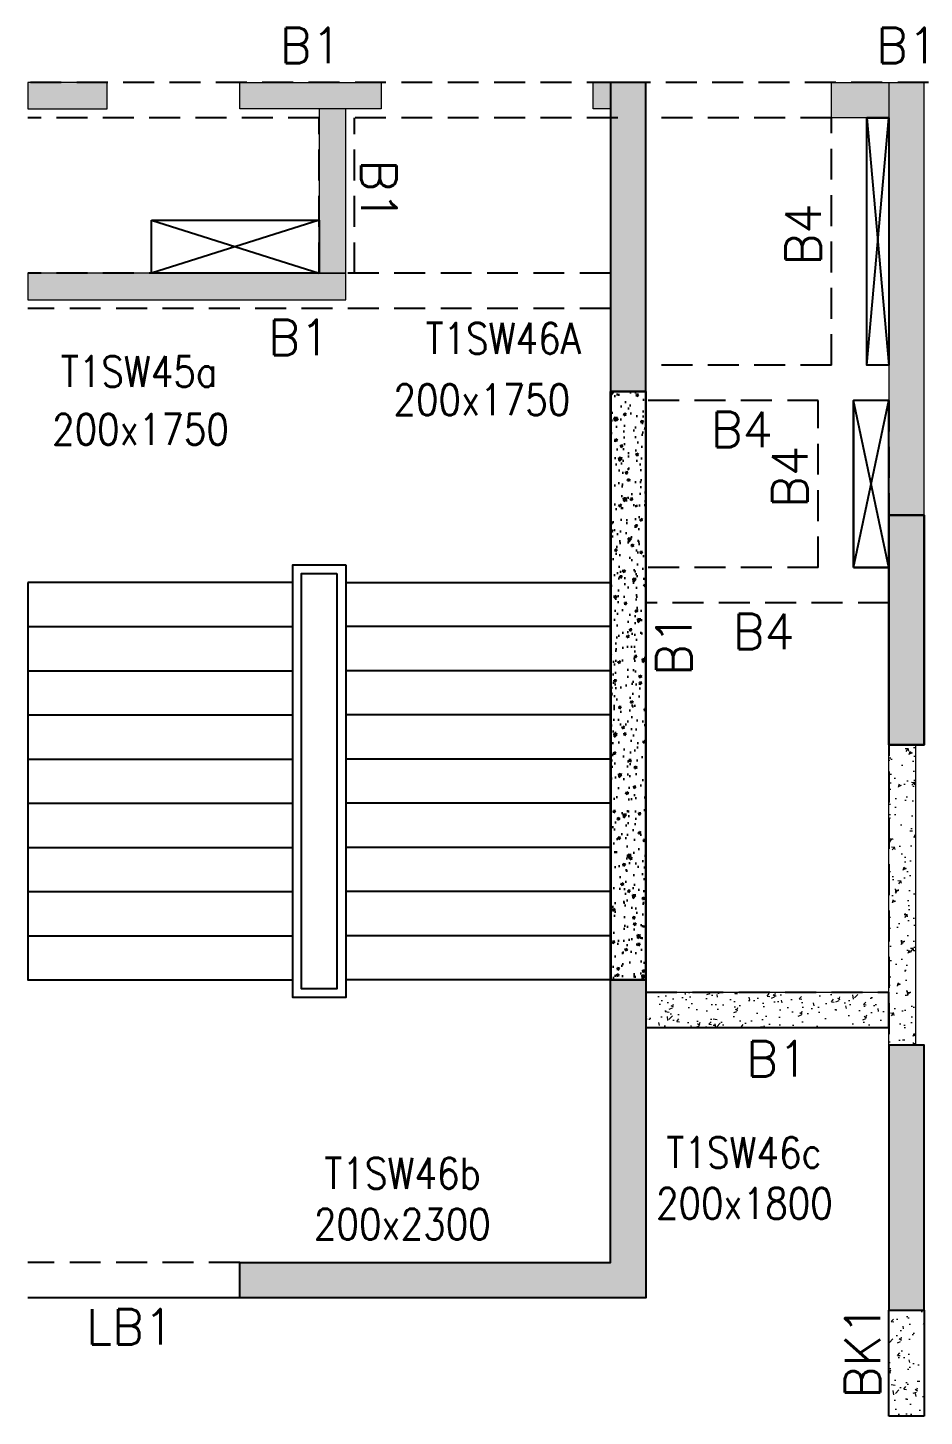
# Model space of a CAD drawing. Header units: millimetres. Extents: x 1078357 to 2594950, y -4969473 to -4636555.
# Drawn here: x 2178730 to 2183805, y -4674653 to -4666793 of the extents above; entities that cross this region are included whole.
import ezdxf

# ---------------------------------------------------------------- set-up
doc = ezdxf.new("R2010")
doc.units = ezdxf.units.MM
doc.linetypes.add('CONTINOUS', pattern=[0])
doc.linetypes.add('HIDDEN', pattern=[0.375, 0.25, -0.125])
for name, color, linetype, lineweight in [('A-_ANOTDIMA_D-', 6, 'Continuous', 13), ('COL. NO.', 30, 'Continuous', 25), ('COL. SIZE', 7, 'Continuous', 25), ('RCC UPSTAND', 43, 'Continuous', 30), ('S-NON STR RCC WALL', 8, 'Continuous', 0)]:
    doc.layers.add(name, color=color, linetype=linetype, lineweight=lineweight)
for name, color, linetype in [('B-200x300', 212, 'HIDDEN'), ('B-200x650', 241, 'HIDDEN'), ('DC BEAM NO.', 7, 'Continuous'), ('DROP SLAB', 8, 'Continuous'), ('NON STR. RCC WALL', 6, 'Continuous'), ('S-COLUMN_SHEAR WALL', 1, 'Continuous'), ('S-STAIR', 8, 'Continuous')]:
    doc.layers.add(name, color=color, linetype=linetype)
doc.styles.add('ROMANS', font='romans.shx', dxfattribs={"width": 0.85})
pattern_1 = [(230, (3321040.96, -9615958.33), (-182.184669, 15.9390855), [19.05, -209.55]), (175, (3321040.96, -9615958.33), (35.2434214, -191.056845), [15.24, -167.640584]), (280.4514447, (3321025.78, -9615957), (-146.941247, -175.117752), [16.190009, -178.0902446]), (226.1842, (3321040.96, -9616009.13), (-271.079041, 42.042328), [28.575, -314.325]), (276.6355576, (3321018.37, -9616005.63), (-237.404134, -247.426125), [24.285023, -267.135608]), (171.184151, (3321040.96, -9616009.13), (-237.404134, -247.426125), [22.859967, -251.459732]), (201, (3321015.56, -9615996.43), (-151.6143913, 102.265198), [19.05, -209.55]), (146, (3321015.56, -9615996.43), (-61.8020283, -184.187966), [15.24, -167.64]), (251.451445, (3321002.93, -9615987.91), (-213.416419, -81.922769), [16.190009, -178.0899376]), (217.5, (3321040.965, -9615958.334), (-3.08860325, -84.5550389), [0, -165.608, 0, -170.18, 0, -168.275]), (187.5, (3321040.965, -9615958.33), (-66.8196625, -100.1805748), [0, -97.028, 0, -161.798, 0, -64.135]), (147.5, (3321097.607, -9615958.334), (-135.5905952, 5.728744), [0, -63.5, 0, -198.12, 0, -262.89]), (137.5, (3321123.01, -9615958.33), (-148.1291814, -25.426491), [0, -82.55, 0, -131.572, 0, -186.69])]

# ---------------------------------------------------------------- blocks, each defined once
blk = doc.blocks.new('G$CD63B60BD')
at = {"layer": 'COL. NO.', "linetype": 'Continuous', "style": 'ROMANS', "width": 0.85}
for s, p in [('T1SW46A', (15627.3, 5414, -320.4)), ('T1SW45a', (13562.3, 5226.3, -320.4)), ('T1SW46c', (16990.9, 805.3, -320.4)), ('T1SW46b', (15054.7, 687.8, -320.4))]:
    blk.add_text(s, height=175, dxfattribs=at).set_placement(p)
at = {"layer": 'COL. SIZE', "linetype": 'Continuous', "style": 'ROMANS', "width": 0.85}
for s, p in [('200x1750', (15445.6, 5066.3, -320.4)), ('200x1750', (13513.2, 4899, -320.4)), ('200x1800', (16931.8, 517.4, -320.4)), ('200x2300', (14995.5, 399.8, -320.4))]:
    blk.add_text(s, height=175, dxfattribs=at).set_placement(p)

msp = doc.modelspace()

# ---------------------------------------------------------------- hatches: boundary and pattern name
at = {"layer": 'RCC UPSTAND'}
h = msp.add_hatch(dxfattribs=at)
h.set_pattern_fill('AR-CONC', color=8, scale=20, angle=180)
h.set_pattern_definition([(230, (4718872.82, -7881798.39), (-143.4520365, 12.550427), [15, -165]), (175, (4718872.82, -7881798.4), (27.7502667, -150.438427), [12, -132]), (280.4514445, (4718860.86, -7881797.35), (-115.7017693, -137.887998), [12.7480384, -140.2284224]), (226.1842, (4718872.82, -7881838.4), (-213.448266, 33.103856), [22.5, -247.5]), (276.6356355, (4718855.03, -7881835.63), (-186.932389, -194.82372), [19.122068, -210.342752]), (171.184164, (4718872.82, -7881838.4), (-186.932389, -194.82372), [18, -198]), (201, (4718852.82, -7881828.39), (-119.3814104, 80.523778), [15, -165]), (146, (4718852.82, -7881828.4), (-48.6630664, -145.030009), [12, -132]), (251.4514447, (4718842.87, -7881821.68), (-168.0444753, -64.5062306), [12.748038, -140.2284224]), (217.5, (4718872.82, -7881798.393), (-2.43197106, -66.57877077), [0, -130.4, 0, -134, 0, -132.5]), (187.5, (4718872.82, -7881798.39), (-52.6139075, -78.8823424), [0, -76.4, 0, -127.4, 0, -50.5]), (147.5, (4718917.42, -7881798.393), (-106.7644872, 4.51097435), [0, -50, 0, -156, 0, -207]), (137.5, (4718937.42, -7881798.39), (-116.6372339, -20.0209965), [0, -65, 0, -103.6, 0, -147])])
h.paths.add_polyline_path([(2182229.6, -4672182.5), (2182229.6, -4668852.5), (2182030.2, -4668852.5), (2182030.2, -4672182.5)])
at = {"layer": 'S-COLUMN_SHEAR WALL', "lineweight": 25}
h = msp.add_hatch(color=1, dxfattribs=at)
h.dxf.hatch_style = 1
h.paths.add_polyline_path([(2182029.6, -4667102.6), (2182029.6, -4668852.5), (2182229.6, -4668852.5), (2182229.6, -4667102.6), (2182029.6, -4667102.6)], is_closed=False)
at = {"layer": 'S-COLUMN_SHEAR WALL', "lineweight": 25, "extrusion": (-1.00316e-06, -1.91639e-11, 1)}
h = msp.add_hatch(color=1, dxfattribs=at)
h.dxf.hatch_style = 1
h.paths.add_polyline_path([(2183604.6, -4669552.6), (2183804.6, -4669552.6), (2183804.6, -4670852.6), (2183604.6, -4670852.6)])
at = {"layer": 'S-COLUMN_SHEAR WALL', "lineweight": 25, "extrusion": (1.00316e-06, -2.11765e-11, 1)}
h = msp.add_hatch(color=1, dxfattribs=at)
h.dxf.hatch_style = 1
h.paths.add_polyline_path([(2183804.6, -4669552.6), (2183604.6, -4669552.6), (2183604.6, -4670852.6), (2183804.6, -4670852.6)])
at = {"layer": 'S-COLUMN_SHEAR WALL', "lineweight": 25}
h = msp.add_hatch(color=1, dxfattribs=at)
h.dxf.hatch_style = 1
h.paths.add_polyline_path([(2182229.6, -4673982.6), (2182229.6, -4672182.5), (2182029.6, -4672182.5), (2182029.6, -4673782.6), (2179929.6, -4673782.5), (2179929.6, -4673982.5)])
h = msp.add_hatch(color=1, dxfattribs=at)
h.dxf.hatch_style = 1
h.paths.add_polyline_path([(2183604.6, -4674052.5), (2183804.6, -4674052.5), (2183804.6, -4672552.5), (2183604.6, -4672552.5)])
at = {"layer": 'S-NON STR RCC WALL', "ltscale": 700}
h = msp.add_hatch(dxfattribs=at)
h.set_pattern_fill('AR-CONC', color=256)
h.set_pattern_definition(pattern_1)
h.paths.add_polyline_path([(2180730.1, -4667252.5), (2179930.1, -4667252.5), (2179930.1, -4667102.5), (2180730.1, -4667102.5)])
h.paths.add_polyline_path([(2179180.1, -4667102.5), (2178730.1, -4667102.5), (2178730.1, -4667252.5), (2179180.1, -4667252.5)])
h.paths.add_polyline_path([(2180380, -4668182.5), (2180530.1, -4668182.5), (2180530.1, -4667252.5), (2180380, -4667252.5)])
h.paths.add_polyline_path([(2178730.1, -4668332.5), (2180530.1, -4668332.5), (2180530.1, -4668182.5), (2178730.1, -4668182.5)])
h.paths.add_polyline_path([(2183805.1, -4667104.5), (2183605.1, -4667104.5), (2183605.1, -4669552.5), (2183805.1, -4669552.5)])
h.paths.add_polyline_path([(2181930.1, -4667102.5), (2182030.1, -4667102.5), (2182030.1, -4667252.5), (2181930.1, -4667252.5)])
h.paths.add_polyline_path([(2183280.1, -4667102.5), (2183605.1, -4667102.5), (2183605.1, -4667302.5), (2183280.1, -4667302.5)])
h = msp.add_hatch(dxfattribs=at)
h.set_pattern_fill('AR-CONC', color=256)
h.set_pattern_definition(pattern_1)
h.paths.add_polyline_path([(2183605.1, -4670852.5), (2183755.1, -4670852.5), (2183755.1, -4672552.5), (2183605.1, -4672552.5)])
at = {"layer": 'S-NON STR RCC WALL'}
h = msp.add_hatch(dxfattribs=at)
h.set_pattern_fill('AR-CONC', color=256)
h.set_pattern_definition([(50, (-6368490.29, 32478625.66), (182.184669, -15.93908554), [19.05, -209.55]), (355, (-6368490.3, 32478625.66), (-35.2434214, 191.0568452), [15.24, -167.6405842]), (100.4514447, (-6368475.11, 32478624.33), (146.9412471, 175.1177519), [16.1900088, -178.0902446]), (46.1842, (-6368490.3, 32478676.46), (271.0790409, -42.0423279), [28.575, -314.325]), (96.6355576, (-6368467.7, 32478672.95), (237.404134, 247.4261246), [24.2850231, -267.1356082]), (351.1841512, (-6368490.3, 32478676.46), (237.404134, 247.4261246), [22.859967, -251.459732]), (21, (-6368464.89, 32478663.76), (151.61439127, -102.2651982), [19.05, -209.55]), (326, (-6368464.9, 32478663.76), (61.80202835, 184.1879661), [15.24, -167.64]), (71.451445, (-6368452.26, 32478655.24), (213.4164193, 81.9227689), [16.1900088, -178.0899376]), (37.5, (-6368490.29, 32478625.66), (3.08860325, 84.55503887), [0, -165.608, 0, -170.18, 0, -168.275]), (7.5, (-6368490.29, 32478625.66), (66.8196625, 100.18057482), [0, -97.028, 0, -161.798, 0, -64.135]), (327.5, (-6368546.934, 32478625.66), (135.59059517, -5.72874399), [0, -63.5, 0, -198.12, 0, -262.89]), (317.5, (-6368572.33, 32478625.66), (148.1291814, 25.42649103), [0, -82.55, 0, -131.572, 0, -186.69])])
h.paths.add_polyline_path([(2183605, -4673202.4), (2183605, -4673202.4), (2183605, -4672452.5), (2182230, -4672452.5), (2182230, -4672252.5), (2183605, -4672252.5)])
h = msp.add_hatch(dxfattribs=at)
h.set_pattern_fill('AR-CONC', color=256, angle=180)
h.set_pattern_definition([(50, (-7446567.38, 37565054.81), (182.184669, -15.93908554), [19.05, -209.55]), (355, (-7446567.38, 37565054.81), (-35.2434214, 191.0568452), [15.24, -167.6405842]), (100.4514447, (-7446552.2, 37565053.48), (146.9412471, 175.1177519), [16.1900088, -178.0902446]), (46.1842, (-7446567.38, 37565105.61), (271.0790409, -42.0423279), [28.575, -314.325]), (96.6355576, (-7446544.8, 37565102.1), (237.404134, 247.4261246), [24.2850231, -267.1356082]), (351.1841512, (-7446567.38, 37565105.6), (237.404134, 247.4261246), [22.859967, -251.459732]), (21, (-7446541.98, 37565092.91), (151.61439127, -102.2651982), [19.05, -209.55]), (326, (-7446541.98, 37565092.91), (61.80202835, 184.1879661), [15.24, -167.64]), (71.451445, (-7446529.34, 37565084.39), (213.4164193, 81.9227689), [16.1900088, -178.0899376]), (37.5, (-7446567.38, 37565054.81), (3.08860325, 84.55503887), [0, -165.608, 0, -170.18, 0, -168.275]), (7.5, (-7446567.38, 37565054.81), (66.81966251, 100.18057482), [0, -97.028, 0, -161.798, 0, -64.135]), (327.5, (-7446624.02, 37565054.81), (135.59059517, -5.72874399), [0, -63.5, 0, -198.12, 0, -262.89]), (317.5, (-7446649.42, 37565054.81), (148.1291814, 25.42649103), [0, -82.55, 0, -131.572, 0, -186.69])])
h.paths.add_polyline_path([(2183804.9, -4674052.5), (2183604.9, -4674052.5), (2183604.9, -4674652.5), (2183804.9, -4674652.5), (2183804.9, -4674652.5), (2183804.9, -4674052.6)], is_closed=False)

# ---------------------------------------------------------------- linework, layer by layer
at = {"layer": 'B-200x300', "linetype": 'HIDDEN', "ltscale": 700}
for p, q in [((2183280.1, -4668702.5, 0), (2183280.1, -4667302.6, 0)), ((2183280.1, -4668702.5, 0), (2182230, -4668702.5, 0)), ((2183605.1, -4668702.5, 0), (2183480.1, -4668702.5, 0)), ((2183205.1, -4668902.5, 0), (2182230, -4668902.5, 0)), ((2183205.1, -4669847.5, 0), (2183205.1, -4668902.5, 0)), ((2183205.1, -4669847.5, 0), (2182230, -4669847.5, 0)), ((2183605.1, -4670047.5, 0), (2182230, -4670047.5, 0))]:
    msp.add_line(p, q, dxfattribs=at)
at = {"layer": 'B-200x300', "linetype": 'Continuous', "ltscale": 700}
for p, q in [((2183480.1, -4668702.5, 0), (2183480.1, -4667302.6, 0)), ((2183605.1, -4668902.5, 0), (2183405.1, -4668902.5, 0)), ((2183405.1, -4669847.5, 0), (2183405.1, -4668902.5, 0)), ((2183605.1, -4669847.5, 0), (2183405.1, -4669847.5, 0))]:
    msp.add_line(p, q, dxfattribs=at)
at = {"layer": 'B-200x650', "linetype": 'HIDDEN', "ltscale": 700}
for p, q in [((2182070, -4667102.5, 0), (2178730, -4667102.4, 0)), ((2192754.6, -4667102.5, 0), (2182230, -4667102.5, 0)), ((2180380, -4667302.4, 0), (2178730, -4667302.4, 0)), ((2180380, -4668182.5, 0), (2180380, -4667302.4, 0)), ((2182070, -4667302.5, 0), (2180530, -4667302.4, 0)), ((2180580, -4668182.5, 0), (2180580, -4667302.4, 0)), ((2183280.1, -4667302.6, 0), (2182230.1, -4667302.6, 0)), ((2183605.1, -4667302.6, 0), (2183480.1, -4667302.6, 0)), ((2183605.1, -4667302.6, 0), (2183605.1, -4668702.5, 0)), ((2180380, -4668182.5, 0), (2178730, -4668182.5, 0)), ((2182030, -4668182.5, 0), (2180530, -4668182.5, 0)), ((2182030, -4668382.5, 0), (2178730, -4668382.5, 0)), ((2183605, -4668902.5, 0), (2183605, -4672552.5, 0)), ((2182230, -4672252.5, 0), (2183605, -4672252.5, 0)), ((2179930, -4673782.4, 0), (2178730, -4673782.4, 0))]:
    msp.add_line(p, q, dxfattribs=at)
at = {"layer": 'B-200x650', "linetype": 'CONTINOUS', "ltscale": 700}
for p, q in [((2183605, -4672452.5, 0), (2183605, -4672252.5, 0)), ((2182230, -4672452.5, 0), (2183605, -4672452.5, 0)), ((2179930, -4673982.4, 0), (2178730, -4673982.4, 0)), ((2183604.9, -4674652.5, 0), (2183604.9, -4674052.5, 0)), ((2183804.9, -4674052.5, 0), (2183804.9, -4674652.5, 0)), ((2183804.9, -4674652.5, 0), (2183604.9, -4674652.5, 0))]:
    msp.add_line(p, q, dxfattribs=at)
at = {"layer": 'B-200x650', "linetype": 'Continuous', "ltscale": 700, "elevation": 0}
msp.add_lwpolyline([(2182029.8, -4668852.5), (2182229.8, -4668852.5), (2182229.8, -4672182.5), (2182029.8, -4672182.5)], close=True, dxfattribs=at)
at = {"layer": 'DROP SLAB', "color": 3, "linetype": 'CONTINOUS', "ltscale": 500}
for p, q in [((2183480.1, -4668702.5, 0), (2183605.1, -4667302.5, 0)), ((2183480.1, -4667302.5, 0), (2183605.1, -4668702.5, 0)), ((2179430, -4667882.5, 0), (2180380, -4668182.5, 0)), ((2180380, -4667882.5, 0), (2179430, -4668182.5, 0)), ((2183405.1, -4669847.5, 0), (2183605.1, -4668902.5, 0)), ((2183605.1, -4669847.5, 0), (2183405.1, -4668902.5, 0))]:
    msp.add_line(p, q, dxfattribs=at)
at = {"layer": 'DROP SLAB', "color": 3, "linetype": 'CONTINOUS', "ltscale": 500, "elevation": 0}
for points in [[(2183480.1, -4667302.5), (2183605.1, -4667302.5), (2183605.1, -4668702.5), (2183480.1, -4668702.5)], [(2179430, -4667882.5), (2180380, -4667882.5), (2180380, -4668182.5), (2179430, -4668182.5)], [(2183405.1, -4669847.5), (2183605.1, -4669847.5), (2183605.1, -4668902.5), (2183405.1, -4668902.5)]]:
    msp.add_lwpolyline(points, close=True, dxfattribs=at)
at = {"layer": 'NON STR. RCC WALL', "elevation": 0}
msp.add_lwpolyline([(2182229.3, -4672182.5), (2182229.6, -4668852.5), (2182030.2, -4668852.5), (2182029.9, -4672182.5)], close=True, dxfattribs=at)
at = {"layer": 'S-COLUMN_SHEAR WALL', "color": 1, "lineweight": 25, "elevation": 0}
for points in [[(2182029.6, -4667102.6), (2182029.6, -4668852.5), (2182229.6, -4668852.5), (2182229.6, -4667102.6), (2182029.6, -4667102.6)], [(2182229.6, -4672182.5), (2182229.6, -4673982.6), (2179929.6, -4673982.5), (2179929.6, -4673782.5), (2182029.6, -4673782.6), (2182029.6, -4672182.5), (2182229.6, -4672182.5)]]:
    msp.add_lwpolyline(points, dxfattribs=at)
at = {"layer": 'S-COLUMN_SHEAR WALL', "color": 1, "lineweight": 25, "extrusion": (-1.00316e-06, -1.91639e-11, 1), "elevation": -2.2}
msp.add_lwpolyline([(2183604.6, -4669552.6), (2183804.6, -4669552.6), (2183804.6, -4670852.6), (2183604.6, -4670852.6)], close=True, dxfattribs=at)
at = {"layer": 'S-COLUMN_SHEAR WALL', "color": 1, "lineweight": 25, "extrusion": (1.00316e-06, -2.11765e-11, 1), "elevation": 2.2}
msp.add_lwpolyline([(2183804.6, -4669552.6), (2183604.6, -4669552.6), (2183604.6, -4670852.6), (2183804.6, -4670852.6)], close=True, dxfattribs=at)
at = {"layer": 'S-COLUMN_SHEAR WALL', "color": 1, "lineweight": 25, "elevation": 0}
msp.add_lwpolyline([(2183604.6, -4674052.5), (2183804.6, -4674052.5), (2183804.6, -4672552.5), (2183604.6, -4672552.5)], close=True, dxfattribs=at)
at = {"layer": 'S-NON STR RCC WALL', "elevation": 0}
for points in [[(2179180.1, -4667102.5), (2178730.1, -4667102.5), (2178730.1, -4667252.5), (2179180.1, -4667252.5)], [(2180730.1, -4667252.5), (2179930.1, -4667252.5), (2179930.1, -4667102.5), (2180730.1, -4667102.5)], [(2181930.1, -4667102.5), (2182030.1, -4667102.5), (2182030.1, -4667252.5), (2181930.1, -4667252.5)], [(2183280.1, -4667102.5), (2183605.1, -4667102.5), (2183605.1, -4667302.5), (2183280.1, -4667302.5)], [(2183805.1, -4667104.5), (2183605.1, -4667104.5), (2183605.1, -4669552.5), (2183805.1, -4669552.5)], [(2180380, -4668182.5), (2180530.1, -4668182.5), (2180530.1, -4667252.5), (2180380, -4667252.5)], [(2178730.1, -4668332.5), (2180530.1, -4668332.5), (2180530.1, -4668182.5), (2178730.1, -4668182.5)], [(2183605.1, -4670852.5), (2183755.1, -4670852.5), (2183755.1, -4672552.5), (2183605.1, -4672552.5)], [(2183605, -4672452.5), (2183605, -4672452.5), (2183605, -4672452.5), (2182230, -4672452.5), (2182230, -4672252.5), (2183605, -4672252.5)]]:
    msp.add_lwpolyline(points, close=True, dxfattribs=at)
at = {"layer": 'S-STAIR', "elevation": 0}
for points in [[(2180530, -4669832.5), (2180530, -4672282.5), (2180230, -4672282.5), (2180230, -4669832.5)], [(2180480, -4669882.5), (2180480, -4672232.5), (2180280, -4672232.5), (2180280, -4669882.5)]]:
    msp.add_lwpolyline(points, close=True, dxfattribs=at)
for points in [[(2180230, -4669932.5), (2178730, -4669932.5)], [(2178730, -4669932.5), (2178730, -4672182.5), (2180230, -4672182.5)], [(2180530, -4669932.5), (2182030, -4669932.5)], [(2182030, -4669932.5), (2182030, -4672182.5), (2180530, -4672182.5)], [(2178730, -4670182.5), (2180230, -4670182.5)], [(2182030, -4670182.5), (2180530, -4670182.5)], [(2178730, -4670432.5), (2180230, -4670432.5)], [(2182030, -4670432.5), (2180530, -4670432.5)], [(2178730, -4670682.5), (2180230, -4670682.5)], [(2182030, -4670682.5), (2180530, -4670682.5)], [(2178730, -4670932.5), (2180230, -4670932.5)], [(2182030, -4670932.5), (2180530, -4670932.5)], [(2178730, -4671182.5), (2180230, -4671182.5)], [(2182030, -4671182.5), (2180530, -4671182.5)], [(2178730, -4671432.5), (2180230, -4671432.5)], [(2182030, -4671432.5), (2180530, -4671432.5)], [(2178730, -4671682.5), (2180230, -4671682.5)], [(2182030, -4671682.5), (2180530, -4671682.5)], [(2178730, -4671932.5), (2180230, -4671932.5)], [(2182030, -4671932.5), (2180530, -4671932.5)]]:
    msp.add_lwpolyline(points, dxfattribs=at)

# ---------------------------------------------------------------- block references
at = {"layer": 'A-_ANOTDIMA_D-', "color": 2, "ltscale": 700}
msp.add_blockref('G$CD63B60BD', (2165354.6, -4674052.5, 0), dxfattribs=at)

# ---------------------------------------------------------------- texts
at = {"layer": 'B-200x300', "linetype": 'HIDDEN', "ltscale": 500, "style": 'ROMANS'}
for rotation, p in [(89.99906, (2183219.1, -4668139, -2.7)), (359.99906, (2182596.4, -4669166, -2.7)), (89.99906, (2183144.1, -4669511.5, -2.7)), (359.99906, (2182720.2, -4670311, -2.7))]:
    msp.add_text('B4', height=200, rotation=rotation, dxfattribs=at).set_placement(p)
at = {"layer": 'B-200x650', "linetype": 'HIDDEN', "ltscale": 500, "style": 'ROMANS'}
for rotation, p in [(359.99906, (2180156.1, -4666992.9, -2.7)), (359.99906, (2183532.1, -4666992.9, -2.7)), (359.99906, (2180090.5, -4668646, -2.7)), (0.00094, (2182796.9, -4672729.3, -2.7))]:
    msp.add_text('B1', height=200, rotation=rotation, dxfattribs=at).set_placement(p)
at = {"layer": 'B-200x650', "linetype": 'HIDDEN', "ltscale": 700, "style": 'ROMANS'}
msp.add_text('B1', height=200, rotation=269.99906, dxfattribs=at).set_placement((2180617.8, -4667538.6, -2.7))
at = {"layer": 'B-200x650', "linetype": 'Continuous', "ltscale": 700, "style": 'ROMANS'}
msp.add_text('B1', height=200, rotation=89.99906, dxfattribs=at).set_placement((2182487.6, -4670461.9, -2.7))
at = {"layer": 'B-200x650', "linetype": 'CONTINOUS', "ltscale": 700, "style": 'ROMANS'}
msp.add_text('BK1', height=200, rotation=90, dxfattribs=at).set_placement((2183555.5, -4674552.2, 50))
at = {"layer": 'DC BEAM NO.', "linetype": 'HIDDEN', "ltscale": 500, "style": 'ROMANS'}
msp.add_text('LB1', height=200, rotation=359.99906, dxfattribs=at).set_placement((2179061, -4674246, -2.7))

doc.saveas('drawing.dxf')
